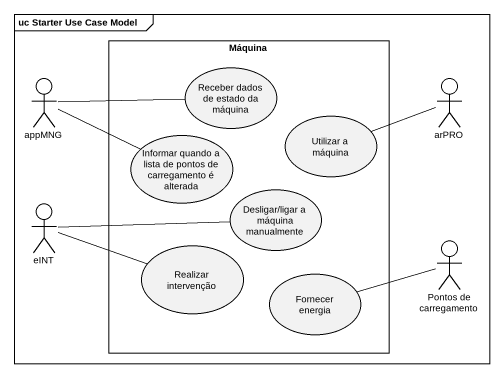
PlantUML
@startuml
mainframe uc Starter Use Case Model
rectangle Máquina {
  usecase "Receber dados de estado da máquina" as Receber_dados_de_estado_da
  usecase "Utilizar a máquina" as Utilizar_a_máquina
  usecase "Informar quando a lista de pontos de carregamento é alterada" as Informar_quando_a_lista_de
  usecase "Desligar/ligar a máquina manualmente" as Desligar_ligar_a_máquina
  usecase "Realizar intervenção" as Realizar_intervenção
  usecase "Fornecer energia" as Fornecer_energia
}
actor appMNG
actor arPRO
actor eINT
actor "Pontos de carregamento" as Pontos_de_carregamento
appMNG -right- Receber_dados_de_estado_da
arPRO -left- Utilizar_a_máquina
Informar_quando_a_lista_de -left- appMNG
Desligar_ligar_a_máquina -left- eINT
eINT -right- Realizar_intervenção
Fornecer_energia -right- Pontos_de_carregamento
@enduml
